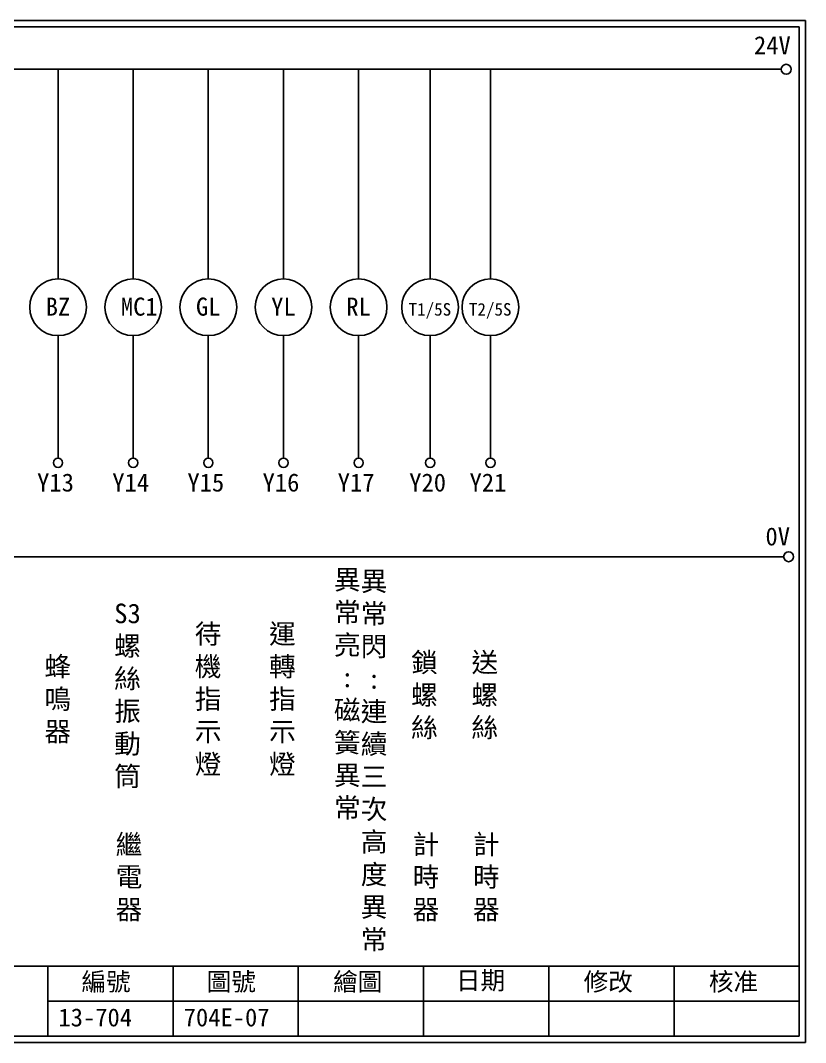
# Model space of a CAD drawing. Extents: x 926 to 1213, y 3 to 207.
# Drawn here: x 1056 to 1212.7, y 3 to 207 of the extents above; entities that cross this region are included whole.
import ezdxf

# ---------------------------------------------------------------- set-up
doc = ezdxf.new("R2010")
doc.units = 0
doc.layers.get('0').update_dxf_attribs({"linetype": 'CONTINUOUS'})
doc.layers.add('圖框層', color=7, linetype='CONTINUOUS')
doc.layers.add('標尺寸層', color=3, linetype='CONTINUOUS')
doc.styles.add('CNS', font='romanc.shx', dxfattribs={"bigfont": 'chineset.shx'})
doc.styles.add('STSL', font='KAIU.TTF')

msp = doc.modelspace()

# ---------------------------------------------------------------- linework, layer by layer
for centre in [(1208.88, 197.22), (1209.36, 99.96)]:
    msp.add_circle(centre, 1)
at = {"layer": '圖框層', "color": 7}
for p, q in [((1212.74, 206.97), (925.74, 206.97)), ((1212.74, 3), (1212.74, 206.97)), ((1211.49, 205.72), (926.99, 205.72)), ((1211.49, 4.25), (1211.49, 205.72)), ((926.99, 18.25), (1211.49, 18.25)), ((1061.49, 4.25), (1061.49, 18.25)), ((1086.49, 4.25), (1086.49, 18.25)), ((1111.49, 4.25), (1111.49, 18.25)), ((1136.49, 4.25), (1136.49, 18.25)), ((1161.49, 4.25), (1161.49, 18.25)), ((1186.49, 4.25), (1186.49, 18.25)), ((1061.49, 11.25), (1211.49, 11.25)), ((926.99, 4.25), (1211.49, 4.25)), ((925.74, 3), (1212.74, 3))]:
    msp.add_line(p, q, dxfattribs=at)
at = {"layer": '標尺寸層', "color": 7}
for p, q in [((930.28, 197.22), (1207.88, 197.22)), ((1063.53, 197.22), (1063.53, 155.39)), ((1078.53, 197.22), (1078.53, 155.39)), ((1093.53, 197.22), (1093.53, 155.39)), ((1108.53, 197.22), (1108.53, 155.39)), ((1123.53, 197.22), (1123.53, 155.39)), ((1137.8, 197.22), (1137.8, 155.39)), ((1149.84, 197.22), (1149.84, 155.39)), ((1063.53, 144.07), (1063.53, 119.62)), ((1078.53, 144.07), (1078.53, 119.62)), ((1093.53, 144.07), (1093.53, 119.62)), ((1108.53, 144.07), (1108.53, 119.62)), ((1123.53, 144.07), (1123.53, 119.62)), ((1137.8, 144.07), (1137.8, 119.62)), ((1149.84, 144.07), (1149.84, 119.62)), ((930.49, 99.96), (1208.36, 99.96))]:
    msp.add_line(p, q, dxfattribs=at)
for centre, radius in [((1063.53, 149.73), 5.66), ((1078.53, 149.73), 5.66), ((1093.53, 149.73), 5.66), ((1108.53, 149.73), 5.66), ((1123.53, 149.73), 5.66), ((1137.8, 149.73), 5.66), ((1149.84, 149.73), 5.66), ((1063.53, 118.7), 0.92), ((1078.53, 118.7), 0.92), ((1093.53, 118.7), 0.92), ((1108.53, 118.7), 0.92), ((1123.53, 118.7), 0.92), ((1137.8, 118.7), 0.92), ((1149.84, 118.7), 0.92)]:
    msp.add_circle(centre, radius, dxfattribs=at)

# ---------------------------------------------------------------- texts
at = {"layer": '圖框層', "color": 4, "style": 'STSL'}
for s, height, p in [('24V', 3.6, (1202.44, 200.22)), ('BZ', 3.6, (1061.07, 148.06)), ('MC1', 3.6, (1076.07, 148.06)), ('GL', 3.6, (1091.07, 148.06)), ('YL', 3.6, (1106.07, 148.06)), ('RL', 3.6, (1121.07, 148.06)), ('T1/5S', 2.5, (1133.5, 148.06)), ('T2/5S', 2.5, (1145.54, 148.06)), ('Y13', 3.6, (1059.36, 112.96)), ('Y14', 3.6, (1074.36, 112.96)), ('Y15', 3.6, (1089.36, 112.96)), ('Y16', 3.6, (1104.36, 112.96)), ('Y17', 3.6, (1119.36, 112.96)), ('Y20', 3.6, (1133.63, 112.96)), ('Y21', 3.6, (1145.67, 112.96)), ('0V', 3.6, (1204.74, 102.2)), ('編號', 3.6, (1068.21, 13.34)), ('圖號', 3.6, (1093.21, 13.34)), ('繪圖', 3.6, (1118.44, 13.34)), ('日期', 3.6, (1142.96, 13.59)), ('修改', 3.6, (1168.44, 13.34)), ('核准', 3.6, (1193.44, 13.34)), ('13-704', 3.6, (1063.61, 6.22)), ('704E-07', 3.6, (1088.61, 6.22))]:
    msp.add_text(s, height=height, dxfattribs=at).set_placement(p)
at = {"layer": '標尺寸層', "color": 7, "char_height": 3.9, "attachment_point": 5, "style": 'CNS'}
for s, insert, width in [('{\\fDFKai-SB|b0|i0|c136|p65;異常亮\\P:\\P磁簧異常}', (1121.27, 72.4), 2.8481), ('{\\fDFKai-SB|b0|i0|c136|p65;異常閃\\P:\\P連續三次高度異常}', (1126.61, 59.1), 2.8481), ('{\\fDFKai-SB|b0|i0|c136|p65;S3螺絲振動筒}', (1077.4, 72.17), 2.8481), ('{\\fDFKai-SB|b0|i0|c136|p65;待機\\P指示燈}', (1093.48, 71.35), 2.8481), ('{\\fDFKai-SB|b0|i0|c136|p65;運轉指示燈}', (1108.32, 71.35), 2.8481), ('{\\fDFKai-SB|b0|i0|c136|p65;蜂鳴器}', (1063.48, 71.35), 2.8481), ('{\\fDFKai-SB|b0|i0|c136|p65;鎖螺絲}', (1136.67, 72.17), 2.8481), ('{\\fDFKai-SB|b0|i0|c136|p65;送螺絲}', (1148.71, 72.17), 2.8481), ('{\\fDFKai-SB|b0|i0|c136|p65;繼電器}', (1077.7, 35.84), 8.6627), ('{\\fDFKai-SB|b0|i0|c136|p65;計時器}', (1136.97, 35.84), 8.6627), ('{\\fDFKai-SB|b0|i0|c136|p65;計時器}', (1149.01, 35.84), 8.6627)]:
    msp.add_mtext(s, dxfattribs=dict(at, insert=insert, width=width))

doc.saveas('drawing.dxf')
